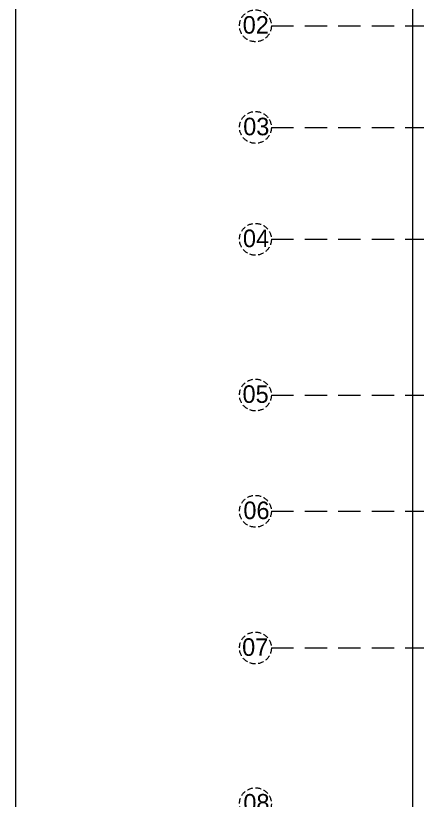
# Model space of a CAD drawing. Header units: inches. Extents: x 23587 to 409338, y -226199 to -75910.
# Drawn here: x 407429 to 407703, y -220569 to -220033 of the extents above; entities that cross this region are included whole.
import ezdxf

# ---------------------------------------------------------------- set-up
doc = ezdxf.new("R2010")
doc.units = ezdxf.units.IN
doc.header["$LTSCALE"] = 25.4
doc.header["$MEASUREMENT"] = 0
doc.linetypes.add('DASHED', pattern=[0.75, 0.5, -0.25])
doc.layers.add('Fresh air fan', color=250, linetype='Continuous', lineweight=0)
doc.styles.add('2', font='ARIALN.TTF')

# ---------------------------------------------------------------- blocks, each defined once
blk = doc.blocks.new('DFGHSDFGSDH')
at = {"layer": 'Fresh air fan', "color": 253, "linetype": 'DASHED', "lineweight": 9, "ltscale": 1.2}
for p, q in [((17832.08, -15272.83), (18373.76, -15272.83)), ((17832.08, -15342.33), (18373.76, -15342.33)), ((17832.08, -15418.83), (18373.76, -15418.83)), ((17832.08, -15525.33), (18373.76, -15525.33)), ((17832.08, -15604.83), (18372.45, -15604.83)), ((17832.08, -15698.33), (18373.76, -15698.33))]:
    blk.add_line(p, q, dxfattribs=at)
at = {"layer": 'Fresh air fan', "color": 251, "linetype": 'DASHED', "lineweight": 9, "ltscale": 0.3, "true_color": 0x636466}
for centre in [(17821.19, -15272.83), (17821.19, -15342.33), (17821.19, -15418.83), (17821.19, -15525.33), (17821.19, -15604.83), (17821.19, -15698.33), (17821.19, -15804.83)]:
    blk.add_circle(centre, 10.89, dxfattribs=at)
at = {"layer": 'Fresh air fan', "color": 250, "lineweight": 13, "ltscale": 0.09, "char_height": 12, "attachment_point": 1, "style": '2'}
for s, insert in [('{\\fCentury Gothic|b0|i0|c0|p34;02}', (17812.51, -15266.2)), ('{\\fCentury Gothic|b0|i0|c0|p34;03}', (17812.84, -15335.7)), ('{\\fCentury Gothic|b0|i0|c0|p34;04}', (17812.67, -15412.2)), ('{\\fCentury Gothic|b0|i0|c0|p34;05}', (17812.39, -15518.7)), ('{\\fCentury Gothic|b0|i0|c0|p34;06}', (17812.98, -15598.2)), ('{\\fCentury Gothic|b0|i0|c0|p34;07}', (17812.13, -15691.7)), ('{\\fCentury Gothic|b0|i0|c0|p34;08}', (17812.96, -15798.2))]:
    blk.add_mtext_dynamic_manual_height_columns(s, width=13.1513, gutter_width=0.5, heights=[0], dxfattribs=dict(at, insert=insert))

msp = doc.modelspace()

# ---------------------------------------------------------------- linework, layer by layer
at = {"layer": 'Fresh air fan', "color": 250, "lineweight": 13, "ltscale": 0.09}
msp.add_line((407700.48, -220888.44), (407700.48, -219832.44), dxfattribs=at)
msp.add_lwpolyline([(407429.04, -219731.94), (408344.24, -219731.94), (408344.24, -221142.98), (407429.04, -221142.98)], close=True, dxfattribs=at)

# ---------------------------------------------------------------- block references
at = {"layer": 'Fresh air fan', "color": 250, "lineweight": 13}
msp.add_blockref('DFGHSDFGSDH', (389771.67, -204766.61), dxfattribs=at)

doc.saveas('drawing.dxf')
